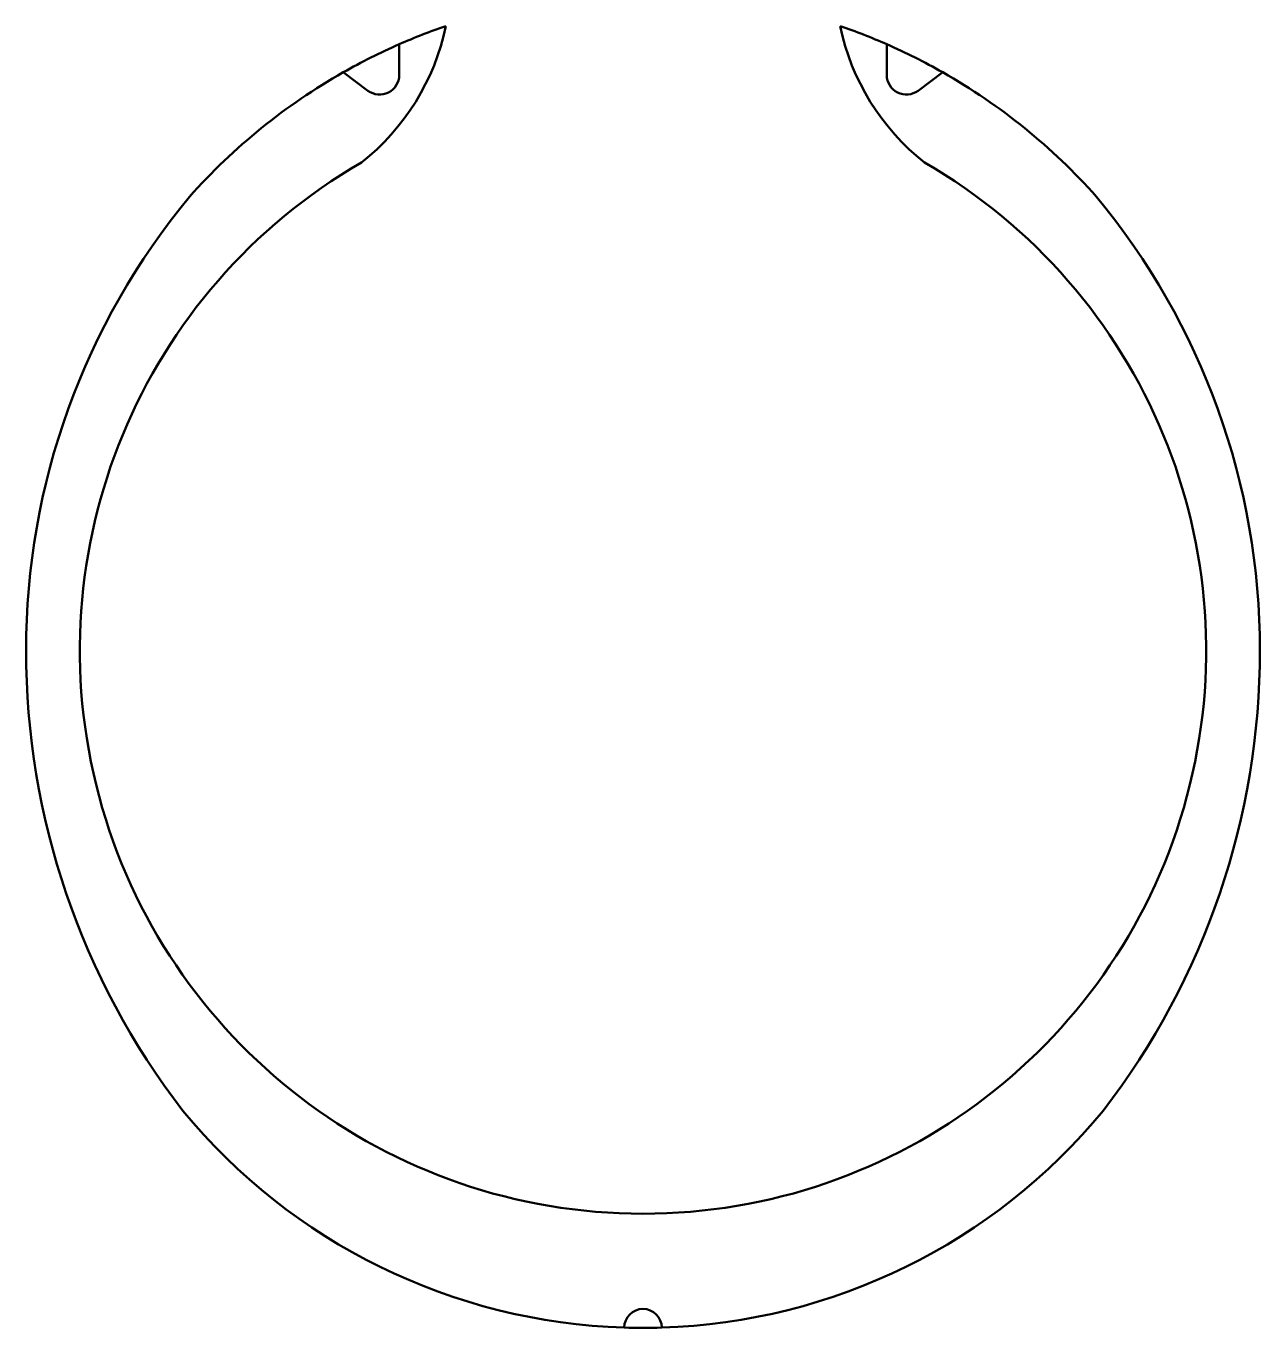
# Model space of a CAD drawing. Header units: millimetres. Extents: x 206.8 to 246.2, y 136 to 177.6.
import ezdxf

# ---------------------------------------------------------------- set-up
doc = ezdxf.new("R2010")
doc.units = ezdxf.units.MM
doc.header["$LTSCALE"] = 0.75
doc.layers.add('Visible', color=7, linetype='Continuous', lineweight=50)

msp = doc.modelspace()

# ---------------------------------------------------------------- linework, layer by layer
at = {"layer": 'Visible'}
for p, q in [((218.690632, 176.066501), (218.690632, 177.050159)), ((234.273763, 177.050159), (234.273763, 176.066501)), ((216.903522, 176.154221), (217.691696, 175.565705)), ((235.272698, 175.565705), (236.060873, 176.154221))]:
    msp.add_line(p, q, dxfattribs=at)
for centre, radius, start, end in [((212.839971, 179.162244), 7.5, 308.240485, 348.226967), ((226.482197, 159.278226), 19.404903, 108.944991, 113.673591), ((226.482197, 159.278226), 19.404903, 66.326409, 71.055009), ((240.124424, 179.162244), 7.5, 191.773033, 231.759515), ((226.482197, 159.278226), 19.404903, 113.673591, 119.578887), ((226.482197, 159.278226), 19.404903, 60.421113, 66.326409), ((226.482197, 159.278226), 19.404903, 119.578887, 138.332178), ((218.065632, 176.066501), 0.625, 233.251955, 360), ((234.898763, 176.066501), 0.625, 180, 306.748045), ((226.482197, 159.278226), 19.404903, 41.667822, 60.421113), ((226.482197, 157.683129), 18, 119.999983, 60.000017), ((229.48466, 157.683129), 22.722463, 140.361222, 180), ((223.479734, 157.683129), 22.722463, 0, 39.638778), ((230.847724, 157.683129), 24.085526, 180, 217.6365), ((222.116671, 157.683129), 24.085526, 322.3635, 0), ((226.482197, 155.084341), 19.051212, 219.464822, 268.195225), ((226.482197, 155.084341), 19.051212, 271.804775, 320.535178), ((226.482197, 136.042579), 0.6, 0, 180), ((226.482197, 155.084341), 19.051212, 268.195225, 271.804775)]:
    msp.add_arc(centre, radius, start, end, dxfattribs=at)

doc.saveas('drawing.dxf')
